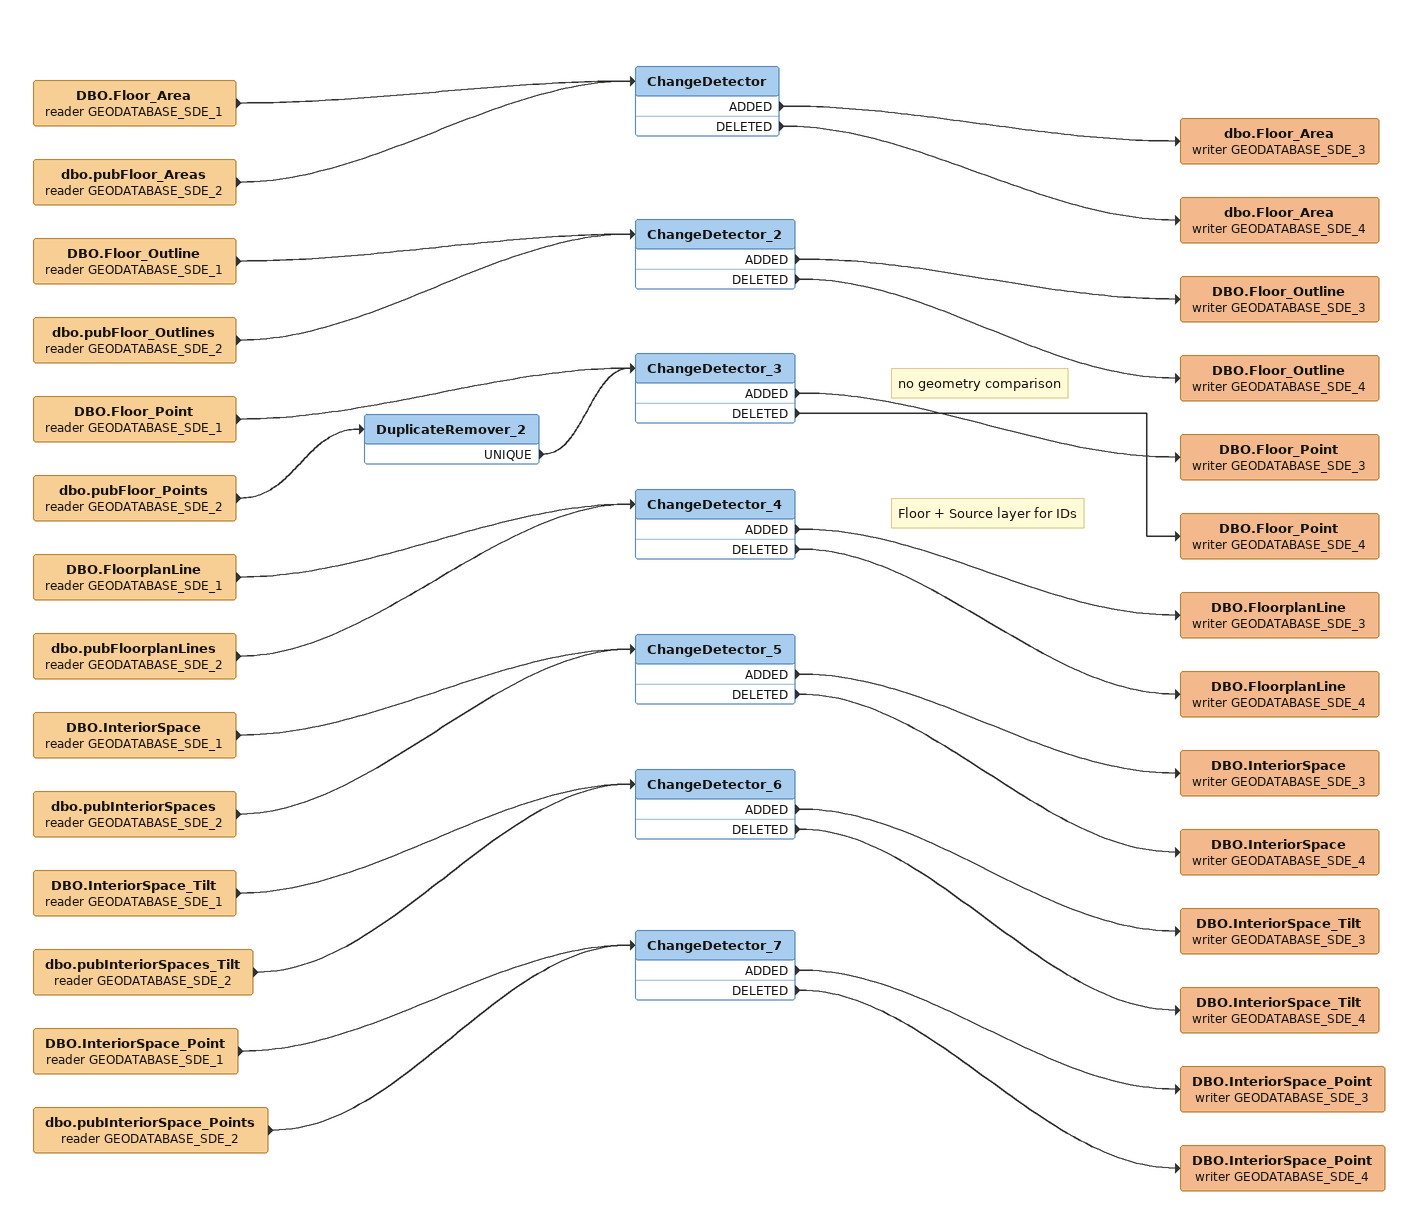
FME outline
DBO.Floor_Area (reader GEODATABASE_SDE_1)
    -> ChangeDetector
dbo.pubFloor_Areas (reader GEODATABASE_SDE_2)
    -> ChangeDetector
ChangeDetector
    ADDED -> dbo.Floor_Area (writer GEODATABASE_SDE_3)
    DELETED -> dbo.Floor_Area (writer GEODATABASE_SDE_4)
dbo.Floor_Area (writer GEODATABASE_SDE_3)
dbo.Floor_Area (writer GEODATABASE_SDE_4)
DBO.Floor_Outline (reader GEODATABASE_SDE_1)
    -> ChangeDetector_2
dbo.pubFloor_Outlines (reader GEODATABASE_SDE_2)
    -> ChangeDetector_2
ChangeDetector_2
    ADDED -> DBO.Floor_Outline (writer GEODATABASE_SDE_3)
    DELETED -> DBO.Floor_Outline (writer GEODATABASE_SDE_4)
DBO.Floor_Outline (writer GEODATABASE_SDE_3)
DBO.Floor_Outline (writer GEODATABASE_SDE_4)
DBO.Floor_Point (reader GEODATABASE_SDE_1)
    -> ChangeDetector_3
dbo.pubFloor_Points (reader GEODATABASE_SDE_2)
    -> DuplicateRemover_2
DuplicateRemover_2
    UNIQUE -> ChangeDetector_3
Note: no geometry comparison
ChangeDetector_3
    ADDED -> DBO.Floor_Point (writer GEODATABASE_SDE_3)
    DELETED -> DBO.Floor_Point (writer GEODATABASE_SDE_4)
DBO.Floor_Point (writer GEODATABASE_SDE_3)
DBO.Floor_Point (writer GEODATABASE_SDE_4)
DBO.FloorplanLine (reader GEODATABASE_SDE_1)
    -> ChangeDetector_4
dbo.pubFloorplanLines (reader GEODATABASE_SDE_2)
    -> ChangeDetector_4
Note: Floor + Source layer for IDs
ChangeDetector_4
    ADDED -> DBO.FloorplanLine (writer GEODATABASE_SDE_3)
    DELETED -> DBO.FloorplanLine (writer GEODATABASE_SDE_4)
DBO.FloorplanLine (writer GEODATABASE_SDE_3)
DBO.FloorplanLine (writer GEODATABASE_SDE_4)
DBO.InteriorSpace (reader GEODATABASE_SDE_1)
    -> ChangeDetector_5
dbo.pubInteriorSpaces (reader GEODATABASE_SDE_2)
    -> ChangeDetector_5
ChangeDetector_5
    ADDED -> DBO.InteriorSpace (writer GEODATABASE_SDE_3)
    DELETED -> DBO.InteriorSpace (writer GEODATABASE_SDE_4)
DBO.InteriorSpace (writer GEODATABASE_SDE_3)
DBO.InteriorSpace (writer GEODATABASE_SDE_4)
DBO.InteriorSpace_Tilt (reader GEODATABASE_SDE_1)
    -> ChangeDetector_6
dbo.pubInteriorSpaces_Tilt (reader GEODATABASE_SDE_2)
    -> ChangeDetector_6
ChangeDetector_6
    ADDED -> DBO.InteriorSpace_Tilt (writer GEODATABASE_SDE_3)
    DELETED -> DBO.InteriorSpace_Tilt (writer GEODATABASE_SDE_4)
DBO.InteriorSpace_Tilt (writer GEODATABASE_SDE_3)
DBO.InteriorSpace_Tilt (writer GEODATABASE_SDE_4)
dbo.pubInteriorSpace_Points (reader GEODATABASE_SDE_2)
    -> ChangeDetector_7
DBO.InteriorSpace_Point (reader GEODATABASE_SDE_1)
    -> ChangeDetector_7
ChangeDetector_7
    ADDED -> DBO.InteriorSpace_Point (writer GEODATABASE_SDE_3)
    DELETED -> DBO.InteriorSpace_Point (writer GEODATABASE_SDE_4)
DBO.InteriorSpace_Point (writer GEODATABASE_SDE_3)
DBO.InteriorSpace_Point (writer GEODATABASE_SDE_4)
